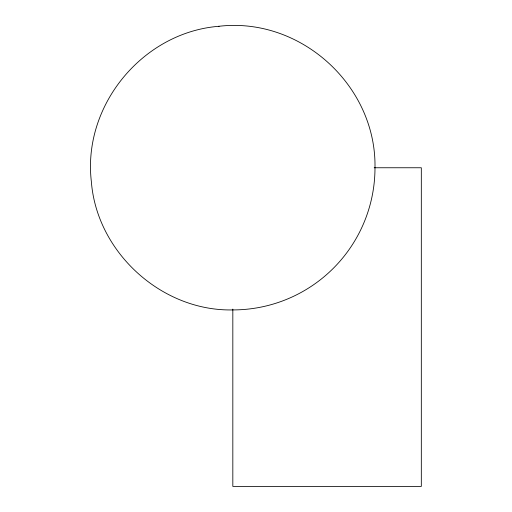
<?xml version="1.0" encoding="UTF-8"?>
<svg xmlns="http://www.w3.org/2000/svg" width="512" height="512" viewBox="0 0 512 512"><rect width="100%" height="100%" fill="white"/><g stroke="black" fill="none" stroke-linecap="round" stroke-linejoin="round"><path stroke-width="0.77" d="M218.906 26.285C142.624 32.358 82.342 105.517 91.366 181.69C96.826 252.442 161.818 311.469 232.826 309.92A142.157 142.157 0 0 0 374.989 167.757C376.435 85.626 300.653 16.704 218.906 26.285L218.918 26.285M374.195 167.757L421.318 167.757L421.318 486.4L232.826 486.4L232.826 309.114"/></g></svg>
